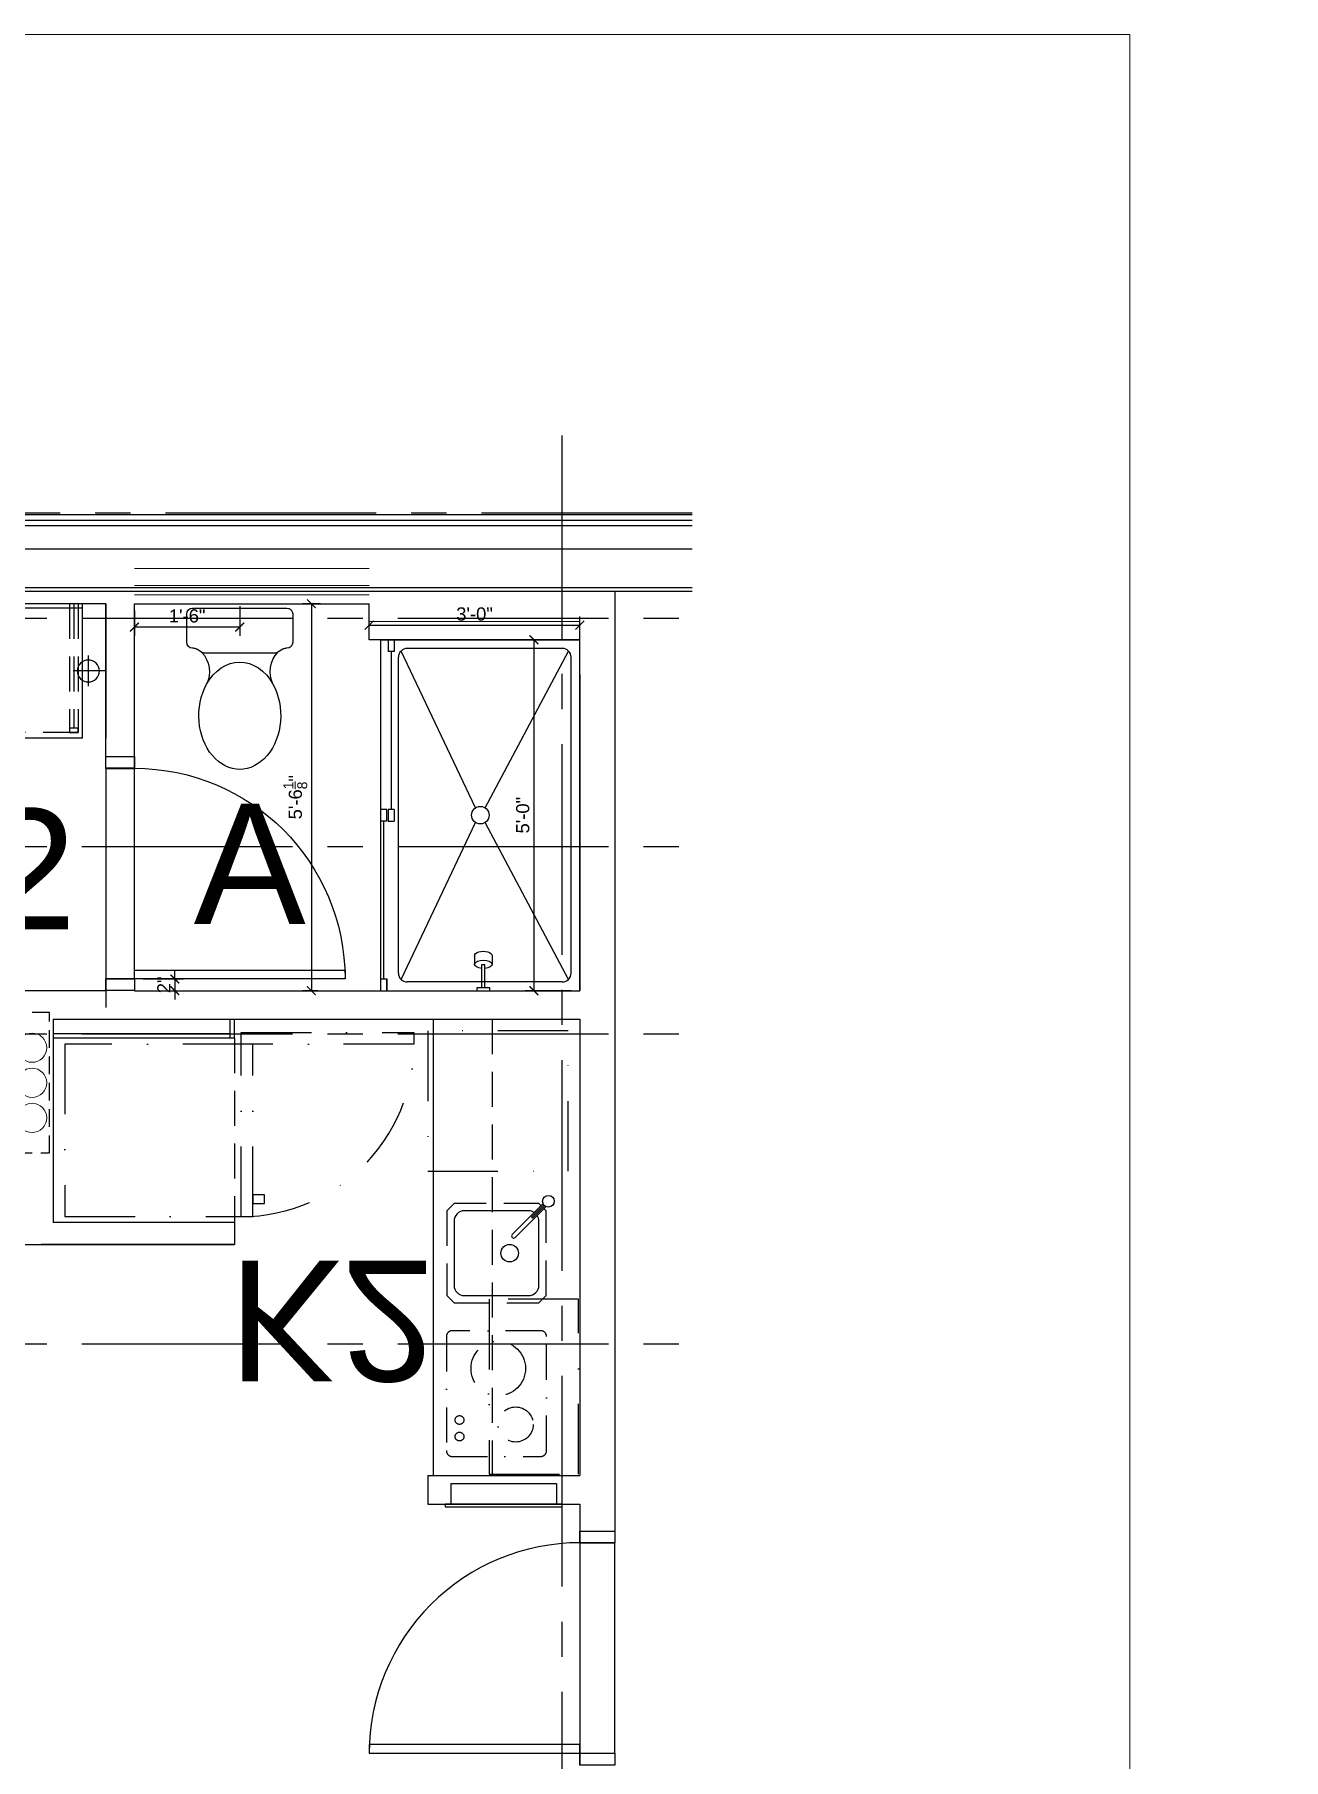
# Model space of a CAD drawing. Header units: inches. Extents: x 5995 to 10907, y 3795 to 5123.
# Drawn here: x 7326.2 to 7539.6, y 4828 to 5122.9 of the extents above; entities that cross this region are included whole.
import ezdxf
from ezdxf.xclip import XClip

# ---------------------------------------------------------------- set-up
doc = ezdxf.new("R2010")
doc.units = ezdxf.units.IN
doc.header["$LTSCALE"] = 48
doc.header["$MEASUREMENT"] = 0
doc.header["$XCLIPFRAME"] = 0
for name, pattern in [('CENTER2', [1.125, 0.75, -0.125, 0.125, -0.125]), ('DASHDOT2', [0.5, 0.25, -0.125, 0, -0.125]), ('HIDDEN', [0.375, 0.25, -0.125]), ('HIDDEN2', [0.1875, 0.125, -0.0625])]:
    doc.linetypes.add(name, pattern=pattern)
for name, color, linetype in [('_0_Objects', 8, 'Continuous'), ('A-Door', 8, 'Continuous'), ('A-Door-Head', 8, 'Continuous'), ('A-Eqpm', 8, 'Continuous'), ('A-Eqpm-NIC', 8, 'DASHDOT2'), ('A-Flor-Case', 8, 'Continuous'), ('A-Flor-Case-Hidden', 8, 'HIDDEN2'), ('A-Flor-Outline', 8, 'Continuous'), ('A-Flor-Ovhd', 8, 'HIDDEN2'), ('A-Flor-Pfix', 8, 'Continuous'), ('A-Flor-Soffit', 8, 'HIDDEN2'), ('A-Flor-Wall Mtd Fixture', 8, 'Continuous'), ('A-Grid(3-32)', 8, 'CENTER2'), ('A-HVAC', 8, 'HIDDEN2'), ('A-Wall-Full', 8, 'Continuous'), ('A-Wall-Hatch', 8, 'Continuous')]:
    doc.layers.add(name, color=color, linetype=linetype)
doc.layers.add('G-Anno-Nplt', color=8, linetype='Continuous', lineweight=18, plot=False)
doc.layers.add('G-Anno-View', color=8, linetype='Continuous', lineweight=18, plot=False)
doc.styles.add('G1DIM', font='arial.ttf')
doc.dimstyles.new('Aec-Arch-I-96', dxfattribs={"dimscale": 96, "dimtxt": 0.09375, "dimasz": 0.0625, "dimexe": 0.0625, "dimexo": 0.0625, "dimgap": 0.03125, "dimtad": 1, "dimdec": 3, "dimzin": 3, "dimdsep": 46, "dimlunit": 4, "dimtxsty": 'G1DIM', "dimblk": 'ARCHTICK', "dimcen": 0.09375, "dimclrd": 256, "dimclre": 256, "dimclrt": 256, "dimazin": 2, "dimtfac": 0.75, "dimtdec": 3, "dimtix": 1, "dimtmove": 2, "dimatfit": 2, "dimldrblk": 'OPEN90', "dimfxl": 0.0625, "dimtolj": 1, "dimtzin": 0, "dimarcsym": 0})

# ---------------------------------------------------------------- blocks, each defined once
blk = doc.blocks.new('36in door')
blk.add_lwpolyline([(-1.5, -36), (0, -36), (0, 0), (-1.5, 0)], close=True)
blk.add_arc((0, 0), 36, 180, 270)
blk = doc.blocks.new('shower head')
for p, q in [((0.5, 0.25), (4.48, 0.25)), ((6.04, 1.5), (4.5, 1.5)), ((0.5, -0.25), (4.48, -0.25)), ((6.02, -1.5), (4.49, -1.5))]:
    blk.add_line(p, q)
blk.add_lwpolyline([(0, -1.12), (0.5, -1.12), (0.5, 1.12), (0, 1.12)], close=True)
at = {"extrusion": (0, 0, -1)}
for centre, start_param, end_param in [((4.5, 0), 4.878708, 10.826996), ((6.02, 0), 6.265998, 9.430839)]:
    blk.add_ellipse(centre, major_axis=(0, 1.5), ratio=0.483735, start_param=start_param, end_param=end_param, dxfattribs=at)
blk.add_open_spline([(4.48, 0.25), (4.49, 0.2), (4.49, 0.16), (4.49, 0.11), (4.5, 0.04), (4.5, -0.04), (4.49, -0.11), (4.49, -0.16), (4.49, -0.21), (4.48, -0.25)], degree=3, knots=[7.6339989, 7.6339989, 7.6339989, 7.6339989, 7.7552894, 7.7552894, 7.7552894, 7.9540134, 7.9540134, 7.9540134, 8.074038, 8.074038, 8.074038, 8.074038])
blk = doc.blocks.new('shower door')
at = {"layer": 'A-Flor-Case'}
for p, q in [((-31, -1), (-31, 0)), ((-29, 0), (-31, 0)), ((-29, -1), (-29, 0)), ((0, 0), (-2, 0)), ((-2, 0), (-2, -1)), ((-59.99, -1.26), (-57.99, -1.26)), ((-59.99, -2.26), (-57.99, -2.26)), ((-57.99, -2.26), (-57.99, -1.26)), ((-57.99, -1.76), (-31, -1.76)), ((-29, -1), (-31, -1)), ((-31, -1.26), (-29, -1.26)), ((-31, -2.26), (-31, -1.26)), ((-31, -2.26), (-29, -2.26)), ((-2, -0.5), (-29, -0.5)), ((-29, -1.26), (-29, -2.26)), ((0, -1), (-2, -1)), ((-2, -1), (0, -1))]:
    blk.add_line(p, q, dxfattribs=at)
blk = doc.blocks.new('30x34 shower')
at = {"layer": 'A-Flor-Pfix'}
for p, q in [((0, -34), (0, 0)), ((60, 0), (0, 0)), ((60, -34), (60, 0)), ((28.75, -16.18), (1.94, -1.94)), ((57, -1.5), (3, -1.5)), ((58.06, -1.94), (31.25, -16.18)), ((1.5, -3), (1.5, -29.5)), ((58.5, -3), (58.5, -29.5)), ((28.75, -17.82), (1.94, -30.56)), ((58.06, -30.56), (31.25, -17.82)), ((57, -31), (3, -31)), ((60, -34), (0, -34))]:
    blk.add_line(p, q, dxfattribs=at)
blk.add_circle((30, -17), 1.5, dxfattribs=at)
for centre, start, end in [((3, -3), 90, 180), ((57, -3), 0, 90), ((3, -29.5), 180, 270), ((57, -29.5), 270, 0)]:
    blk.add_arc(centre, 1.5, start, end, dxfattribs=at)
at = {"xscale": -1, "rotation": 179.9999999999999}
blk.add_blockref('shower door', (60, -34), dxfattribs=at)
at = {"layer": 'A-Flor-Pfix', "rotation": 180.0000000001253}
blk.add_blockref('shower head', (60, -16.5), dxfattribs=at)
blk = doc.blocks.new('Toiliet American Std Cadet Pro')
for p, q in [((5.84, 9.06), (1, 9.06)), ((0, 8.06), (0, -8.06)), ((6.84, 7.9), (6.84, 8.06)), ((7.53, 6.52), (7, 7.36)), ((7.69, -5.98), (7.69, 5.98)), ((6.84, -8.06), (6.84, -7.9)), ((7, -7.36), (7.53, -6.52)), ((1, -9.06), (5.84, -9.06))]:
    blk.add_line(p, q)
for centre, radius, start, end in [((1, 8.06), 1, 90, 180), ((5.84, 8.06), 1, 0, 90), ((7.84, 7.9), 1, 180, 212.4157), ((6.69, 5.98), 1, 0, 32.4157), ((10.89, 10.1), 4.91, 226.8784, 295.5831), ((10.89, -10.1), 4.91, 64.417, 133.1217), ((1, -8.06), 1, 180, 270), ((5.84, -8.06), 1, 270, 0), ((7.84, -7.9), 1, 147.5844, 180), ((6.69, -5.98), 1, 327.5844, 0)]:
    blk.add_arc(centre, radius, start, end)
for start_param, end_param in [(4.086017, 8.480354), (2.197169, 4.086017)]:
    blk.add_ellipse((18.39, 0), major_axis=(9.17, 0), ratio=0.762999, start_param=start_param, end_param=end_param)
blk = doc.blocks.new('_ArchTick')
at = {"linetype": 'ByBlock', "const_width": 0.15}
blk.add_lwpolyline([(-0.5, -0.5), (0.5, 0.5)], dxfattribs=at)
blk = doc.blocks.new('*D126')
at = {"layer": 'Defpoints', "transparency": 16777216}
for p in [(-42.8, 6.14), (-45.88, -60), (-43.26, -60)]:
    blk.add_point(p, dxfattribs=at)
at = {"layer": 'G-Anno-Nplt', "lineweight": -2, "transparency": 16777216}
for p, q in [((-44.3, 6.14), (-47.38, 6.14)), ((-45.88, 6.14), (-45.88, -60)), ((-44.76, -60), (-47.38, -60))]:
    blk.add_line(p, q, dxfattribs=at)
at = {"layer": 'G-Anno-Nplt', "lineweight": -2, "transparency": 16777216, "xscale": 1.5, "yscale": 1.5, "zscale": 1.5}
for p, rotation in [((-45.88, 6.14), 90), ((-45.88, -60), 270)]:
    blk.add_blockref('_ArchTick', p, dxfattribs=dict(at, rotation=rotation))
at = {"layer": 'G-Anno-Nplt', "transparency": 16777216, "insert": (-48.63, -26.93), "char_height": 2.25, "attachment_point": 5, "rotation": 90, "style": 'G1DIM'}
blk.add_mtext('\\A1;5\'-6{\\H0.750000x;\\S1/8;}"', dxfattribs=at)
blk = doc.blocks.new('_Open90')
at = {"linetype": 'ByBlock', "lineweight": -2}
for p, q in [((0, 0), (-1, 0)), ((-0.5, 0.5), (0, 0)), ((0, 0), (-0.5, -0.5))]:
    blk.add_line(p, q, dxfattribs=at)
blk = doc.blocks.new('*D127')
at = {"layer": 'Defpoints', "transparency": 16777216}
for p in [(-36, 0), (0, 2.48), (0, -3.5)]:
    blk.add_point(p, dxfattribs=at)
at = {"layer": 'G-Anno-Nplt', "lineweight": -2, "transparency": 16777216}
for p, q in [((-36, 1.5), (-36, 3.98)), ((0, -2), (0, 3.98)), ((-36, 2.48), (0, 2.48))]:
    blk.add_line(p, q, dxfattribs=at)
at = {"layer": 'G-Anno-Nplt', "lineweight": -2, "transparency": 16777216, "xscale": 1.5, "yscale": 1.5, "zscale": 1.5, "rotation": 180}
blk.add_blockref('_ArchTick', (-36, 2.48), dxfattribs=at)
at = {"layer": 'G-Anno-Nplt', "lineweight": -2, "transparency": 16777216, "xscale": 1.5, "yscale": 1.5, "zscale": 1.5}
blk.add_blockref('_ArchTick', (0, 2.48), dxfattribs=at)
at = {"layer": 'G-Anno-Nplt', "transparency": 16777216, "insert": (-18, 4.38), "char_height": 2.25, "attachment_point": 5, "style": 'G1DIM'}
blk.add_mtext('\\A1;3\'-0"', dxfattribs=at)
blk = doc.blocks.new('*D172')
at = {"layer": 'Defpoints', "transparency": 16777216}
for p in [(-76.12, 6.5), (-58.12, 7.25), (-76.12, 2.15)]:
    blk.add_point(p, dxfattribs=at)
at = {"layer": 'G-Anno-Nplt', "lineweight": -2, "transparency": 16777216}
for p, q in [((-76.12, 5), (-76.12, 0.65)), ((-58.12, 5.75), (-58.12, 0.65)), ((-58.12, 2.15), (-76.12, 2.15))]:
    blk.add_line(p, q, dxfattribs=at)
at = {"layer": 'G-Anno-Nplt', "lineweight": -2, "transparency": 16777216, "xscale": 1.5, "yscale": 1.5, "zscale": 1.5, "rotation": 180}
blk.add_blockref('_ArchTick', (-76.12, 2.15), dxfattribs=at)
at = {"layer": 'G-Anno-Nplt', "lineweight": -2, "transparency": 16777216, "xscale": 1.5, "yscale": 1.5, "zscale": 1.5}
blk.add_blockref('_ArchTick', (-58.12, 2.15), dxfattribs=at)
at = {"layer": 'G-Anno-Nplt', "transparency": 16777216, "insert": (-67.12, 4.05), "char_height": 2.25, "attachment_point": 5, "style": 'G1DIM'}
blk.add_mtext('\\A1;1\'-6"', dxfattribs=at)
blk = doc.blocks.new('*D173')
at = {"layer": 'Defpoints', "transparency": 16777216}
for p in [(0, 0), (-7.85, -60), (0, -60)]:
    blk.add_point(p, dxfattribs=at)
at = {"layer": 'G-Anno-Nplt', "lineweight": -2, "transparency": 16777216}
for p, q in [((-1.5, 0), (-9.35, 0)), ((-7.85, 0), (-7.85, -60)), ((-1.5, -60), (-9.35, -60))]:
    blk.add_line(p, q, dxfattribs=at)
at = {"layer": 'G-Anno-Nplt', "lineweight": -2, "transparency": 16777216, "xscale": 1.5, "yscale": 1.5, "zscale": 1.5}
for p, rotation in [((-7.85, 0), 90), ((-7.85, -60), 270)]:
    blk.add_blockref('_ArchTick', p, dxfattribs=dict(at, rotation=rotation))
at = {"layer": 'G-Anno-Nplt', "transparency": 16777216, "insert": (-9.75, -30), "char_height": 2.25, "attachment_point": 5, "rotation": 90, "style": 'G1DIM'}
blk.add_mtext('\\A1;5\'-0"', dxfattribs=at)
blk = doc.blocks.new('*D174')
at = {"layer": 'Defpoints', "transparency": 16777216}
for p in [(-76.12, -58), (-76.12, -60), (-69.22, -60)]:
    blk.add_point(p, dxfattribs=at)
at = {"layer": 'G-Anno-Nplt', "lineweight": -2, "transparency": 16777216}
for p, q in [((-74.62, -58), (-67.72, -58)), ((-69.22, -58), (-69.22, -56.5)), ((-69.22, -58), (-69.22, -60)), ((-74.62, -60), (-67.72, -60)), ((-69.22, -60), (-69.22, -61.5))]:
    blk.add_line(p, q, dxfattribs=at)
at = {"layer": 'G-Anno-Nplt', "lineweight": -2, "transparency": 16777216, "xscale": 1.5, "yscale": 1.5, "zscale": 1.5}
for p, rotation in [((-69.22, -58), 270), ((-69.22, -60), 90)]:
    blk.add_blockref('_ArchTick', p, dxfattribs=dict(at, rotation=rotation))
at = {"layer": 'G-Anno-Nplt', "transparency": 16777216, "insert": (-71.1, -59), "char_height": 2.25, "attachment_point": 5, "rotation": 90, "style": 'G1DIM'}
blk.add_mtext('\\A1;2"', dxfattribs=at)
blk = doc.blocks.new('Plumbing Chase')
at = {"layer": 'A-Flor-Outline', "linetype": 'HIDDEN2', "ltscale": 0.5}
blk.add_lwpolyline([(0.625, 0), (6.625, 0), (6.625, 24), (0.625, 24)], close=True, dxfattribs=at)
at = {"layer": 'G-Anno-Nplt'}
for centre in [(3.625, 18), (3.625, 12), (3.625, 6)]:
    blk.add_circle(centre, 2.5, dxfattribs=at)
blk = doc.blocks.new('Single 12x6 HVAC Shaft')
at = {"layer": 'A-Flor-Outline'}
blk.add_lwpolyline([(3.75, 17.75), (11.75, 17.75), (11.75, 3.75), (3.75, 3.75)], close=True, dxfattribs=at)
at = {"layer": 'A-HVAC'}
for p, q in [((4.75, 16.75), (10.75, 4.75)), ((4.75, 4.75), (10.75, 16.75))]:
    blk.add_line(p, q, dxfattribs=at)
blk.add_lwpolyline([(4.75, 16.75), (10.75, 16.75), (10.75, 4.75), (4.75, 4.75)], close=True, dxfattribs=at)
at = {"layer": 'A-Wall-Full'}
for points in [[(0, 21.5), (15.5, 21.5), (15.5, 0), (0, 0)], [(2.75, 18.75), (12.75, 18.75), (12.75, 2.75), (2.75, 2.75)]]:
    blk.add_lwpolyline(points, close=True, dxfattribs=at)
blk = doc.blocks.new('wall sconce')
for p, q in [((-1, 0), (4.625, 0)), ((2, -2.625), (2, 2.625))]:
    blk.add_line(p, q)
blk.add_circle((2, 0), 1.875)
blk = doc.blocks.new('sink1915rear')
for p, q in [((-6, -4.54), (-3.61, -6.94)), ((-5.78, -4.41), (-3.96, -6.23)), ((-5.6, -4.24), (-3.78, -6.05)), ((-5.47, -4.01), (-3.08, -6.41)), ((-3.96, -6.23), (-3.78, -6.05)), ((-3.61, -6.94), (-3.08, -6.41))]:
    blk.add_line(p, q)
blk.add_circle((-6.35, -3.67), 0.938)
for points, knots in [([(-5.07, -5.48), (-5.16, -5.54), (-5.5, -5.8), (-6.03, -6.29), (-6.6, -6.99), (-7.03, -7.71), (-7.32, -8.45), (-7.5, -9.2), (-7.56, -9.95), (-7.5, -10.7), (-7.32, -11.45), (-7.03, -12.19), (-6.6, -12.91), (-6.03, -13.61), (-5.33, -14.26), (-4.48, -14.84), (-3.5, -15.33), (-2.41, -15.7), (-1.23, -15.95), (-0.41, -15.98), (0, -15.99)], [5.387657, 5.387657, 5.387657, 5.387657, 5.72094, 6.671915, 7.55893, 8.391939, 9.182354, 9.943851, 10.690053, 11.436458, 12.198524, 12.989815, 13.823917, 14.712127, 15.664288, 16.687236, 17.780855, 18.938437, 20.147416, 21.38303, 21.38303, 21.38303, 21.38303]), ([(0, -3.91), (-0.41, -3.93), (-1.23, -3.96), (-2.41, -4.2), (-3.48, -4.57), (-4.13, -4.89), (-4.43, -5.06)], [0, 0, 0, 0, 1.238365, 2.448444, 3.606048, 4.621257, 4.621257, 4.621257, 4.621257])]:
    blk.add_open_spline(points, degree=3, knots=knots)
for points in [[(0, -3.91), (1.24, -3.99), (2.42, -4.23), (3.52, -4.61), (4.49, -5.1), (5.33, -5.68), (6.03, -6.32), (6.59, -7.01), (7.01, -7.73), (7.31, -8.46), (7.48, -9.21), (7.54, -9.95), (7.48, -10.69), (7.31, -11.44), (7.01, -12.17), (6.59, -12.89), (6.03, -13.58), (5.33, -14.22), (4.49, -14.81), (3.51, -15.3), (2.42, -15.67), (1.23, -15.91), (0, -15.99)], [(0, -9.7), (-0.48, -9.61), (-0.88, -9.34), (-1.15, -8.93), (-1.25, -8.45), (-1.15, -7.97), (-0.88, -7.57), (-0.48, -7.3), (0, -7.2)], [(0, -7.58), (-0.33, -7.64), (-0.62, -7.83), (-0.81, -8.12), (-0.87, -8.45), (-0.81, -8.79), (-0.62, -9.07), (-0.33, -9.26), (0, -9.33)], [(0, -9.7), (0.48, -9.61), (0.88, -9.34), (1.15, -8.93), (1.25, -8.45), (1.15, -7.97), (0.88, -7.57), (0.48, -7.3), (0, -7.2)], [(0, -7.58), (0.33, -7.64), (0.62, -7.83), (0.81, -8.12), (0.88, -8.45), (0.81, -8.79), (0.62, -9.07), (0.33, -9.26), (0, -9.33)]]:
    blk.add_spline(points, degree=3)
at = {"layer": 'A-Flor-Case-Hidden', "linetype": 'HIDDEN2', "ltscale": 0.25, "extrusion": (0, 0, -1)}
blk.add_ellipse((0, -10.01), major_axis=(-8.56, 0), ratio=0.824818, dxfattribs=at)
blk = doc.blocks.new('41in Std Vanity')
at = {"layer": 'A-Flor-Case'}
for p, q in [((23, 52), (0, 52)), ((0.75, 4), (0.75, 52)), ((23, 4), (23, 52)), ((23, 4), (0, 4))]:
    blk.add_line(p, q, dxfattribs=at)
at = {"layer": 'A-Flor-Case-Hidden'}
for p, q in [((0, 51.25), (22, 51.25)), ((0, 50.5), (21.25, 50.5)), ((22, 4.75), (22, 51.125)), ((0, 49.75), (21.25, 49.75)), ((0, 16.875), (21.25, 16.875)), ((0, 16.125), (21.25, 16.125)), ((0, 15.375), (22, 15.375)), ((21.25, 16.125), (0.75, 16.125)), ((21.25, 15.375), (0.75, 15.375)), ((0, 6.25), (21.25, 6.25)), ((0, 5.5), (21.25, 5.5)), ((0, 4.75), (22, 4.75))]:
    blk.add_line(p, q, dxfattribs=at)
for points in [[(21.25, 49.75), (22, 49.75), (22, 51.25), (21.25, 51.25)], [(21.25, 16.875), (22, 16.875), (22, 15.375), (21.25, 15.375)], [(21.25, 6.25), (22, 6.25), (22, 4.75), (21.25, 4.75)]]:
    blk.add_lwpolyline(points, close=True, dxfattribs=at)
at = {"layer": 'A-Wall-Full'}
for p, q in [((0, 0), (0, 56)), ((0, 56), (23, 56)), ((23, 0), (0, 0))]:
    blk.add_line(p, q, dxfattribs=at)
at = {"layer": 'A-Flor-Pfix', "rotation": 90}
blk.add_blockref('sink1915rear', (2.736, 33.312), dxfattribs=at)
at = {"layer": 'A-Flor-Wall Mtd Fixture', "xscale": -1, "rotation": 90}
blk.add_blockref('wall sconce', (11.5, 55), dxfattribs=at)
at = {"layer": 'A-Flor-Wall Mtd Fixture', "rotation": 90}
blk.add_blockref('wall sconce', (11.5, 1), dxfattribs=at)
blk = doc.blocks.new('*D160')
at = {"layer": 'Defpoints', "transparency": 16777216}
for p in [(-56, -78.23), (-16.25, -78.43), (-16.25, -79.8)]:
    blk.add_point(p, dxfattribs=at)
at = {"layer": 'G-Anno-Nplt', "lineweight": -2, "transparency": 16777216}
for p, q in [((-56, -79.73), (-56, -81.3)), ((-56, -79.8), (-16.25, -79.8)), ((-16.25, -79.93), (-16.25, -81.3))]:
    blk.add_line(p, q, dxfattribs=at)
at = {"layer": 'G-Anno-Nplt', "lineweight": -2, "transparency": 16777216, "xscale": 1.5, "yscale": 1.5, "zscale": 1.5, "rotation": 180}
blk.add_blockref('_ArchTick', (-56, -79.8), dxfattribs=at)
at = {"layer": 'G-Anno-Nplt', "lineweight": -2, "transparency": 16777216, "xscale": 1.5, "yscale": 1.5, "zscale": 1.5}
blk.add_blockref('_ArchTick', (-16.25, -79.8), dxfattribs=at)
at = {"layer": 'G-Anno-Nplt', "transparency": 16777216, "insert": (-36.12, -82.56), "char_height": 2.25, "attachment_point": 5, "rotation": 180, "style": 'G1DIM'}
blk.add_mtext('\\A1;3\'-3{\\H0.750000x;\\S3/4;}"', dxfattribs=at)
blk = doc.blocks.new('*D161')
at = {"layer": 'Defpoints', "transparency": 16777216}
for p in [(-22.66, -69.89), (-18.12, -69.89), (-21.41, -94.02)]:
    blk.add_point(p, dxfattribs=at)
at = {"layer": 'G-Anno-Nplt', "lineweight": -2, "transparency": 16777216}
for p, q in [((-19.62, -69.89), (-24.16, -69.89)), ((-22.66, -94.02), (-22.66, -69.89)), ((-22.91, -94.02), (-24.16, -94.02))]:
    blk.add_line(p, q, dxfattribs=at)
at = {"layer": 'G-Anno-Nplt', "lineweight": -2, "transparency": 16777216, "xscale": 1.5, "yscale": 1.5, "zscale": 1.5}
for p, rotation in [((-22.66, -69.89), 90), ((-22.66, -94.02), 270)]:
    blk.add_blockref('_ArchTick', p, dxfattribs=dict(at, rotation=rotation))
at = {"layer": 'G-Anno-Nplt', "transparency": 16777216, "insert": (-25.42, -81.96), "char_height": 2.25, "attachment_point": 5, "rotation": 90, "style": 'G1DIM'}
blk.add_mtext('\\A1;2\'-0{\\H0.750000x;\\S1/8;}"', dxfattribs=at)
blk = doc.blocks.new('18in door')
blk.add_lwpolyline([(0, 0), (1.5, 0), (1.5, 18), (0, 18)], close=True)
blk.add_arc((0, 0), 18, 0, 90)
blk = doc.blocks.new('refrigerator')
blk.add_line((-30.125, 0), (-30.125, -29.5))
for points in [[(-32.125, -29.5), (0, -29.5), (0, 0), (-32.125, 0)], [(-34.125, -3.75), (-32.125, -3.75), (-32.125, -2.25), (-34.125, -2.25)], [(-59.625, -31.5), (-59.625, -29.5), (-30.125, -29.5), (-30.125, -31.5)]]:
    blk.add_lwpolyline(points, close=True)
blk.add_arc((-30.125, -29.5), 29.5, 90, 183.88744)
blk = doc.blocks.new('kitchen faucet')
for p, q in [((0.93, 0.38), (8.38, 0.38)), ((1, 0.12), (4, 0.12)), ((4, -0.12), (4, 0.12)), ((0.93, -0.38), (8.38, -0.38)), ((1, -0.12), (4, -0.12))]:
    blk.add_line(p, q)
blk.add_circle((0, 0), 1)
blk.add_arc((8.38, 0), 0.375, 270, 90)
blk = doc.blocks.new('kitchen sink')
blk.add_lwpolyline([(-14.94, -6.97, 0.143329), (-14, -7.25), (-3, -7.25, 0.414214), (-1.25, -5.5), (-1.25, 5.5, 0.414214), (-3, 7.25), (-14, 7.25, 0.414214), (-15.75, 5.5), (-15.75, -5.5, 0.143329), (-15.47, -6.44, 0.143329)], format="xyb")
blk.add_circle((-10.75, 0), 1.5)
at = {"layer": 'A-Flor-Case-Hidden'}
for p, q in [((-15.75, 8.5), (-17, 7.25)), ((-1.25, 8.5), (0, 7.25)), ((-16.64, -7.61), (-17, -7.25)), ((-15.75, -8.5), (-16.11, -8.14)), ((-1.25, -8.5), (0, -7.25))]:
    blk.add_line(p, q, dxfattribs=at)
for points in [[(-17, 7.25), (-17, -7.25)], [(-1.25, 8.5), (-15.75, 8.5)], [(0, -7.25), (0, 7.25)], [(-15.75, -8.5), (-1.25, -8.5)]]:
    blk.add_lwpolyline(points, dxfattribs=at)
at = {"rotation": 45.00000000000001}
blk.add_blockref('kitchen faucet', (-17.38, -8.88), dxfattribs=at)
blk = doc.blocks.new('cooktop')
at = {"ltscale": 0.5}
blk.add_lwpolyline([(-7.56, -21.5), (7.56, -21.5, 0.414214), (8.56, -20.5), (8.56, -1, 0.414214), (7.56, 0), (-7.56, 0, 0.414214), (-8.56, -1), (-8.56, -20.5, 0.414214)], format="xyb", close=True, dxfattribs=at)
for centre, radius in [((-3.27, -5.47), 3), ((6.32, -3.4), 0.75), ((6.32, -6.24), 0.75), ((-0.31, -15.05), 4.66)]:
    blk.add_circle(centre, radius, dxfattribs=at)
blk = doc.blocks.new('*D177')
at = {"layer": 'Defpoints', "transparency": 16777216}
for p in [(-90, 34.75), (-59, 34.87), (-59, 25.02)]:
    blk.add_point(p, dxfattribs=at)
at = {"layer": 'G-Anno-Nplt', "lineweight": -2, "transparency": 16777216}
for p, q in [((-90, 33.25), (-90, 23.52)), ((-59, 33.37), (-59, 23.52)), ((-90, 25.02), (-59, 25.02))]:
    blk.add_line(p, q, dxfattribs=at)
at = {"layer": 'G-Anno-Nplt', "lineweight": -2, "transparency": 16777216, "xscale": 1.5, "yscale": 1.5, "zscale": 1.5, "rotation": 180}
blk.add_blockref('_ArchTick', (-90, 25.02), dxfattribs=at)
at = {"layer": 'G-Anno-Nplt', "lineweight": -2, "transparency": 16777216, "xscale": 1.5, "yscale": 1.5, "zscale": 1.5}
blk.add_blockref('_ArchTick', (-59, 25.02), dxfattribs=at)
at = {"layer": 'G-Anno-Nplt', "transparency": 16777216, "insert": (-74.5, 26.9), "char_height": 2.25, "attachment_point": 5, "style": 'G1DIM'}
blk.add_mtext('\\A1;2\'-7"', dxfattribs=at)
blk = doc.blocks.new('*D178')
at = {"layer": 'Defpoints', "transparency": 16777216}
for p in [(-59, 34.75), (-25, 34.75), (-25, 25.02)]:
    blk.add_point(p, dxfattribs=at)
at = {"layer": 'G-Anno-Nplt', "lineweight": -2, "transparency": 16777216}
for p, q in [((-59, 33.25), (-59, 23.52)), ((-25, 33.25), (-25, 23.52)), ((-59, 25.02), (-25, 25.02))]:
    blk.add_line(p, q, dxfattribs=at)
at = {"layer": 'G-Anno-Nplt', "lineweight": -2, "transparency": 16777216, "xscale": 1.5, "yscale": 1.5, "zscale": 1.5, "rotation": 180}
blk.add_blockref('_ArchTick', (-59, 25.02), dxfattribs=at)
at = {"layer": 'G-Anno-Nplt', "lineweight": -2, "transparency": 16777216, "xscale": 1.5, "yscale": 1.5, "zscale": 1.5}
blk.add_blockref('_ArchTick', (-25, 25.02), dxfattribs=at)
at = {"layer": 'G-Anno-Nplt', "transparency": 16777216, "insert": (-42, 26.92), "char_height": 2.25, "attachment_point": 5, "style": 'G1DIM'}
blk.add_mtext('\\A1;2\'-10"', dxfattribs=at)
blk = doc.blocks.new('*D179')
at = {"layer": 'Defpoints', "transparency": 16777216}
for p in [(-59, 34.75), (-65.84, 0), (-59, 0)]:
    blk.add_point(p, dxfattribs=at)
at = {"layer": 'G-Anno-Nplt', "lineweight": -2, "transparency": 16777216}
for p, q in [((-60.5, 34.75), (-67.34, 34.75)), ((-65.84, 34.75), (-65.84, 0)), ((-60.5, 0), (-67.34, 0))]:
    blk.add_line(p, q, dxfattribs=at)
at = {"layer": 'G-Anno-Nplt', "lineweight": -2, "transparency": 16777216, "xscale": 1.5, "yscale": 1.5, "zscale": 1.5}
for p, rotation in [((-65.84, 34.75), 90), ((-65.84, 0), 270)]:
    blk.add_blockref('_ArchTick', p, dxfattribs=dict(at, rotation=rotation))
at = {"layer": 'G-Anno-Nplt', "transparency": 16777216, "insert": (-68.6, 17.37), "char_height": 2.25, "attachment_point": 5, "rotation": 90, "style": 'G1DIM'}
blk.add_mtext('\\A1;2\'-10{\\H0.750000x;\\S3/4;}"', dxfattribs=at)
blk = doc.blocks.new('*D180')
at = {"layer": 'Defpoints', "transparency": 16777216}
for p in [(-25, 25.02), (0, 25.02), (0, 25.02)]:
    blk.add_point(p, dxfattribs=at)
at = {"layer": 'G-Anno-Nplt', "lineweight": -2, "transparency": 16777216}
blk.add_line((-25, 25.02), (0, 25.02), dxfattribs=at)
at = {"layer": 'G-Anno-Nplt', "lineweight": -2, "transparency": 16777216, "xscale": 1.5, "yscale": 1.5, "zscale": 1.5, "rotation": 180}
blk.add_blockref('_ArchTick', (-25, 25.02), dxfattribs=at)
at = {"layer": 'G-Anno-Nplt', "lineweight": -2, "transparency": 16777216, "xscale": 1.5, "yscale": 1.5, "zscale": 1.5}
blk.add_blockref('_ArchTick', (0, 25.02), dxfattribs=at)
at = {"layer": 'G-Anno-Nplt', "transparency": 16777216, "insert": (-12.5, 26.9), "char_height": 2.25, "attachment_point": 5, "style": 'G1DIM'}
blk.add_mtext('\\A1;2\'-1"', dxfattribs=at)
blk = doc.blocks.new('*D181')
at = {"layer": 'Defpoints', "transparency": 16777216}
for p in [(0, 78), (0, 0), (6.36, 0)]:
    blk.add_point(p, dxfattribs=at)
at = {"layer": 'G-Anno-Nplt', "lineweight": -2, "transparency": 16777216}
for p, q in [((1.5, 78), (7.86, 78)), ((6.36, 78), (6.36, 0)), ((1.5, 0), (7.86, 0))]:
    blk.add_line(p, q, dxfattribs=at)
at = {"layer": 'G-Anno-Nplt', "lineweight": -2, "transparency": 16777216, "xscale": 1.5, "yscale": 1.5, "zscale": 1.5}
for p, rotation in [((6.36, 78), 90), ((6.36, 0), 270)]:
    blk.add_blockref('_ArchTick', p, dxfattribs=dict(at, rotation=rotation))
at = {"layer": 'G-Anno-Nplt', "transparency": 16777216, "insert": (4.46, 39), "char_height": 2.25, "attachment_point": 5, "rotation": 90, "style": 'G1DIM'}
blk.add_mtext('\\A1;6\'-6"', dxfattribs=at)
blk = doc.blocks.new('3RD FLOOR CORE & SHELL')
at = {"layer": 'A-Wall-Full'}
for p, q in [((-945.25, -14369), (-297.75, -14369)), ((-932.13, -14382.12), (-310.88, -14382.12))]:
    blk.add_line(p, q, dxfattribs=at)
at = {"layer": 'A-Wall-Hatch'}
for p, q in [((-944.25, -14370), (-298.75, -14370)), ((-943.38, -14370.88), (-299.63, -14370.88)), ((-939.38, -14374.88), (-303.63, -14374.88)), ((-932.75, -14381.5), (-310.25, -14381.5))]:
    blk.add_line(p, q, dxfattribs=at)
blk = doc.blocks.new('3RD FLOOR - STRUCTURAL GRID')
at = {"layer": 'A-Grid(3-32)'}
for p, q in [((-660.5, -15409.77), (-660.5, -13426.01)), ((-87.5, -14368.75), (-3895.5, -14368.75)), ((-3877.28, -14386.75), (-105.23, -14386.75)), ((-3880.62, -14425.75), (-102.39, -14425.75)), ((-3880.62, -14457.75), (-102.39, -14457.75)), ((-3895.5, -14510.75), (-87.5, -14510.75))]:
    blk.add_line(p, q, dxfattribs=at)
blk = doc.blocks.new('Studio Bath 2')
at = {"layer": 'A-Door'}
for points in [[(-81, -21.9817), (-81, -19.9817), (-76.125, -19.9817), (-76.125, -21.9817)], [(-81, -59.9817), (-81, -57.9817), (-76.125, -57.9817), (-76.125, -59.9817)]]:
    blk.add_lwpolyline(points, close=True, dxfattribs=at)
at = {"layer": 'A-Door-Head'}
blk.add_lwpolyline([(-81, -21.9817), (-81, -57.9817), (-76.125, -57.9817), (-76.125, -21.9817)], close=True, dxfattribs=at)
at = {"layer": 'A-Wall-Full'}
for p, q in [((-81, -22), (-81, 6.145)), ((-76.125, -22), (-76.125, 6.145)), ((-76.125, 6.145), (-36, 6.145)), ((-76.125, 6.145), (-36, 6.145)), ((-36, 0), (-36, 6.145)), ((0, 0), (-36, 0)), ((0, -60), (0, -3.5)), ((-81, -22), (-76.125, -22)), ((-81, -58), (-81, -62.855)), ((-76.125, -58), (-81, -58)), ((-76.125, -58), (-76.125, -60)), ((-76.125, -58), (-76.125, -60)), ((-76.125, -60), (0, -60))]:
    blk.add_line(p, q, dxfattribs=at)
at = {"layer": 'G-Anno-Nplt'}
for p, q in [((-76.125, 12.145), (-36, 12.145)), ((-76.125, 9.27), (-36, 9.27)), ((-76.125, 7.645), (-36, 7.645)), ((0, 3.125), (-36, 3.125))]:
    blk.add_line(p, q, dxfattribs=at)
at = {"layer": 'A-Door', "xscale": -1, "rotation": 90}
blk.add_blockref('36in door', (-76.125, -57.9817), dxfattribs=at)
at = {"layer": 'A-Flor-Pfix', "xscale": -1, "rotation": 90}
blk.add_blockref('Toiliet American Std Cadet Pro', (-58.125, 5.395), dxfattribs=at)
at = {"layer": 'A-Flor-Pfix', "extrusion": (0, 0, -1), "xscale": -1, "zscale": -1, "rotation": 90}
blk.add_blockref('30x34 shower', (0, 0), dxfattribs=at)
at = {"layer": 'G-Anno-View', "insert": (-66.0088, -28.0427), "char_height": 20.5811, "width": 161.68767, "attachment_point": 1, "style": 'G1DIM'}
blk.add_mtext('A', dxfattribs=at)
at = {"layer": 'G-Anno-Nplt'}
for base, p1, p2, picture, middle in [((-76.125, 2.1463), (-58.125, 7.25), (-76.125, 6.5015), '*D172', (-67.125, 4.0451)), ((0, 2.4794), (-36, 0), (0, -3.5), '*D127', (-18, 4.3789))]:
    dim = blk.add_linear_dim(base=base, p1=p1, p2=p2, dimstyle='Aec-Arch-I-96', override={"dimscale": 24, "dimsah": 1, "dimclrt": 256}, dxfattribs=at)
    dim.commit()
    dim.dimension.update_dxf_attribs({"geometry": picture, "text_midpoint": middle})
for base, p1, p2, picture, middle in [((-45.8755, -60), (-42.7983, 6.145), (-43.263, -60), '*D126', (-48.6347, -26.9275)), ((-7.8535, -60), (0, 0), (0, -60), '*D173', (-9.7523, -30)), ((-69.2224, -60), (-76.125, -58), (-76.125, -60), '*D174', (-71.102, -59))]:
    dim = blk.add_linear_dim(base=base, p1=p1, p2=p2, angle=90, dimstyle='Aec-Arch-I-96', override={"dimscale": 24, "dimsah": 1, "dimclrt": 256}, dxfattribs=at)
    dim.commit()
    dim.dimension.update_dxf_attribs({"geometry": picture, "text_midpoint": middle})
blk = doc.blocks.new('Studio Vanity and Closet short 2')
at = {"layer": 'A-Door'}
for points in [[(-54.125, -66.1438), (-54.125, -69.8938), (-56.125, -69.8938), (-56.125, -66.1438)], [(-18.125, -66.1438), (-18.125, -69.8938), (-16.125, -69.8938), (-16.125, -66.1438)]]:
    blk.add_lwpolyline(points, close=True, dxfattribs=at)
at = {"layer": 'A-Door-Head'}
blk.add_lwpolyline([(-54.125, -66.1438), (-54.125, -69.8938), (-18.125, -69.8938), (-18.125, -66.1438)], close=True, dxfattribs=at)
at = {"layer": 'A-Flor-Ovhd'}
for p, q in [((-16.25, -78.895), (-56, -78.895)), ((-16.25, -82.895), (-56, -82.895)), ((-16.25, -83.895), (-56, -83.895))]:
    blk.add_line(p, q, dxfattribs=at)
at = {"layer": 'A-Flor-Soffit'}
blk.add_line((-59.75, -23), (-59.75, -66.145), dxfattribs=at)
at = {"layer": 'A-Wall-Full'}
for p, q in [((-56, 0), (-56, -23)), ((0, 0), (0, -23)), ((-56, -23), (-59.75, -23)), ((-56, -23), (-59.75, -23)), ((-59.75, -109.52), (-59.75, -66.145)), ((-59.75, -66.145), (-54.125, -66.145)), ((-54.125, -69.8938), (-54.125, -66.145)), ((-18.125, -69.8938), (-18.125, -66.145)), ((-18.125, -66.145), (0, -66.145)), ((-56, -94.02), (-56, -69.8938)), ((-56, -69.8938), (-54.125, -69.8938)), ((-18.125, -69.8938), (-16.25, -69.8938)), ((-16.25, -69.8938), (-16.25, -93.8938)), ((-56, -94.02), (-16.25, -94.02)), ((-16.25, -109.52), (-59.75, -109.52))]:
    blk.add_line(p, q, dxfattribs=at)
at = {"xscale": -1, "rotation": 90}
blk.add_blockref('41in Std Vanity', (0, 0), dxfattribs=at)
blk.add_blockref('Plumbing Chase', (-16.25, -93.8938))
at = {"rotation": 270}
blk.add_blockref('Single 12x6 HVAC Shaft', (-37.75, -94.02), dxfattribs=at)
at = {"layer": 'A-Door'}
blk.add_blockref('18in door', (-54.125, -66.1438), dxfattribs=at)
at = {"layer": 'A-Door', "xscale": -1}
blk.add_blockref('18in door', (-18.125, -66.1438), dxfattribs=at)
at = {"layer": 'G-Anno-Nplt', "insert": (-42.3415, -60.2141), "char_height": 2.25, "width": 20.702661, "attachment_point": 1, "style": 'G1DIM'}
blk.add_mtext('Studio 4 Only', dxfattribs=at)
at = {"layer": 'G-Anno-View', "insert": (-40.2229, -35.0862), "char_height": 20.58111, "width": 161.68767, "attachment_point": 1, "style": 'G1DIM'}
blk.add_mtext('A2', dxfattribs=at)
at = {"layer": 'G-Anno-Nplt'}
dim = blk.add_linear_dim(base=(-22.6565, -69.8938), p1=(-21.4145, -94.02), p2=(-18.125, -69.8938), angle=90, dimstyle='Aec-Arch-I-96', override={"dimscale": 24, "dimsah": 1, "dimclrt": 256}, dxfattribs=at)
dim.commit()
dim.dimension.update_dxf_attribs({"geometry": '*D161', "text_midpoint": (-25.4158, -81.9569)})
dim = blk.add_linear_dim(base=(-16.25, -79.8034), p1=(-56, -78.2337), p2=(-16.25, -78.4318), dimstyle='Aec-Arch-I-96', override={"dimscale": 24, "dimsah": 1, "dimclrt": 256}, dxfattribs=at)
dim.commit()
dim.dimension.update_dxf_attribs({"geometry": '*D160', "text_midpoint": (-36.125, -82.5605)})
blk = doc.blocks.new('Suite Kitchen 1')
at = {"layer": 'A-Eqpm'}
for points in [[(-3, 82.875), (-23, 82.875), (-23, 83.375), (-3, 83.375)], [(-4, 82.875), (-22, 82.875), (-22, 79.375), (-4, 79.375)]]:
    blk.add_lwpolyline(points, close=True, dxfattribs=at)
at = {"layer": 'A-Eqpm-NIC'}
for points in [[(-0.25, 47.875), (-15.5, 47.875), (-15.5, 77.75), (-0.25, 77.75)], [(-2, 2), (-26, 2), (-26, 26), (-2, 26)]]:
    blk.add_lwpolyline(points, close=True, dxfattribs=at)
at = {"layer": 'A-Flor-Case'}
for p, q in [((-25, 78), (-25, 0)), ((-59, 3.25), (-90, 3.25)), ((-59.75, 3.25), (-59.75, 0)), ((-59, 3.25), (-59, 0)), ((-59.75, 2.5), (-90, 2.5))]:
    blk.add_line(p, q, dxfattribs=at)
at = {"layer": 'A-Flor-Ovhd'}
for p, q in [((-15, 0), (-15, 77.75)), ((-59, 3.25), (-59, 34.875))]:
    blk.add_line(p, q, dxfattribs=at)
at = {"layer": 'A-Wall-Full'}
for p, q in [((-26, 82.875), (0, 82.875)), ((-26, 78), (-26, 82.875)), ((-26, 78), (0, 78)), ((0, 0), (0, 78)), ((-93.75, 0), (-93.75, 38.5)), ((-59, 38.5), (-93.75, 38.5)), ((-59, 34.75), (-59, 38.5)), ((-59, 34.75), (-90, 34.75)), ((-90, 0), (-90, 34.75)), ((-90, 0), (0, 0))]:
    blk.add_line(p, q, dxfattribs=at)
at = {"layer": 'G-Anno-Nplt'}
blk.add_line((-90, -4.875), (0, -4.875), dxfattribs=at)
at = {"layer": 'A-Eqpm-NIC', "extrusion": (0, 0, -1), "zscale": -1}
for name, p in [('cooktop', (14.25, 74.75)), ('refrigerator', (88, 33.75))]:
    blk.add_blockref(name, p, dxfattribs=at)
at = {"layer": 'A-Flor-Pfix', "extrusion": (0, 0, -1), "zscale": -1}
blk.add_blockref('kitchen sink', (22.75, 40), dxfattribs=at)
at = {"layer": 'G-Anno-View', "insert": (-60.0267, 61.8875), "char_height": 20.58111, "width": 161.68767, "attachment_point": 1, "style": 'G1DIM'}
blk.add_mtext('K2', dxfattribs=at)
at = {"layer": 'G-Anno-Nplt'}
for base, p1, p2, picture, middle in [((6.3574, 0), (0, 78), (0, 0), '*D181', (4.4586, 39)), ((-65.8421, 0), (-59, 34.75), (-59, 0), '*D179', (-68.5984, 17.375))]:
    dim = blk.add_linear_dim(base=base, p1=p1, p2=p2, angle=90, dimstyle='Aec-Arch-I-96', override={"dimscale": 24, "dimsah": 1, "dimclrt": 256}, dxfattribs=at)
    dim.commit()
    dim.dimension.update_dxf_attribs({"geometry": picture, "text_midpoint": middle})
for base, p1, p2, picture, middle in [((-59, 25.0209), (-90, 34.75), (-59, 34.875), '*D177', (-74.5, 26.9005)), ((-25, 25.0209), (-59, 34.75), (-25, 34.75), '*D178', (-42, 26.9197)), ((0, 25.0209), (-25, 25.0209), (0, 25.0209), '*D180', (-12.5, 26.9005))]:
    dim = blk.add_linear_dim(base=base, p1=p1, p2=p2, dimstyle='Aec-Arch-I-96', override={"dimscale": 24, "dimsah": 1, "dimclrt": 256}, dxfattribs=at)
    dim.commit()
    dim.dimension.update_dxf_attribs({"geometry": picture, "text_midpoint": middle})
blk = doc.blocks.new('King Studio 4')
at = {"layer": 'A-Door'}
for points in [[(270, -155.88), (270, -153.88), (276, -153.88), (276, -155.88)], [(270, -193.88), (270, -191.88), (276, -191.88), (276, -193.88)]]:
    blk.add_lwpolyline(points, close=True, dxfattribs=at)
at = {"layer": 'A-Door-Head'}
blk.add_lwpolyline([(270, -155.88), (270, -191.88), (276, -191.88), (276, -155.88)], close=True, dxfattribs=at)
at = {"layer": 'A-Wall-Full'}
for p, q in [((276, 6.75), (276, -155.88)), ((270, -7.5), (270, -61.52)), ((270, -66.39), (270, -67.5)), ((270, -72.12), (270, -144.39)), ((172.75, -104.89), (211, -104.89)), ((270, -149.27), (270, -155.88)), ((270, -155.88), (276, -155.88)), ((270, -191.88), (270, -193.88)), ((270, -191.88), (276, -191.88)), ((276, -191.88), (276, -193.88))]:
    blk.add_line(p, q, dxfattribs=at)
for name, p in [('Studio Bath 2', (270, -1.52)), ('Studio Vanity and Closet short 2', (189, 4.63))]:
    blk.add_blockref(name, p)
ref = blk.add_blockref('Suite Kitchen 1', (270, -66.39), dxfattribs=dict(xscale=-1, rotation=180))
XClip(ref).set_block_clipping_path([(-92.0677323278, -2.4181722488), (2.5506959028, 85.6929831022)])
at = {"layer": 'A-Door', "rotation": 270}
blk.add_blockref('36in door', (270, -191.88), dxfattribs=at)

msp = doc.modelspace()

# ---------------------------------------------------------------- linework, layer by layer
at = {"layer": 'G-Anno-View'}
msp.add_lwpolyline([(5995.37, 5122.88), (7513.37, 5122.88), (7513.37, 4006.88), (5995.37, 4006.88)], close=True, dxfattribs=at)

# ---------------------------------------------------------------- block references
at = {"layer": '_0_Objects'}
ref = msp.add_blockref('3RD FLOOR CORE & SHELL', (8076.87, 19409.83), dxfattribs=at)
XClip(ref).set_block_clipping_path([(-958.6061778035, -14606.2576643616), (-638.3139747952, -14355.4926475989)])
at = {"layer": '_0_Objects', "linetype": 'HIDDEN'}
ref = msp.add_blockref('3RD FLOOR - STRUCTURAL GRID', (8076.87, 19409.83), dxfattribs=at)
XClip(ref).set_block_clipping_path([(-958.6061778035, -14606.2576643616), (-638.3139747952, -14355.4926475989)])
at = {"layer": '_0_Objects'}
msp.add_blockref('King Studio 4', (7149.37, 5020.95), dxfattribs=at)

doc.saveas('drawing.dxf')
